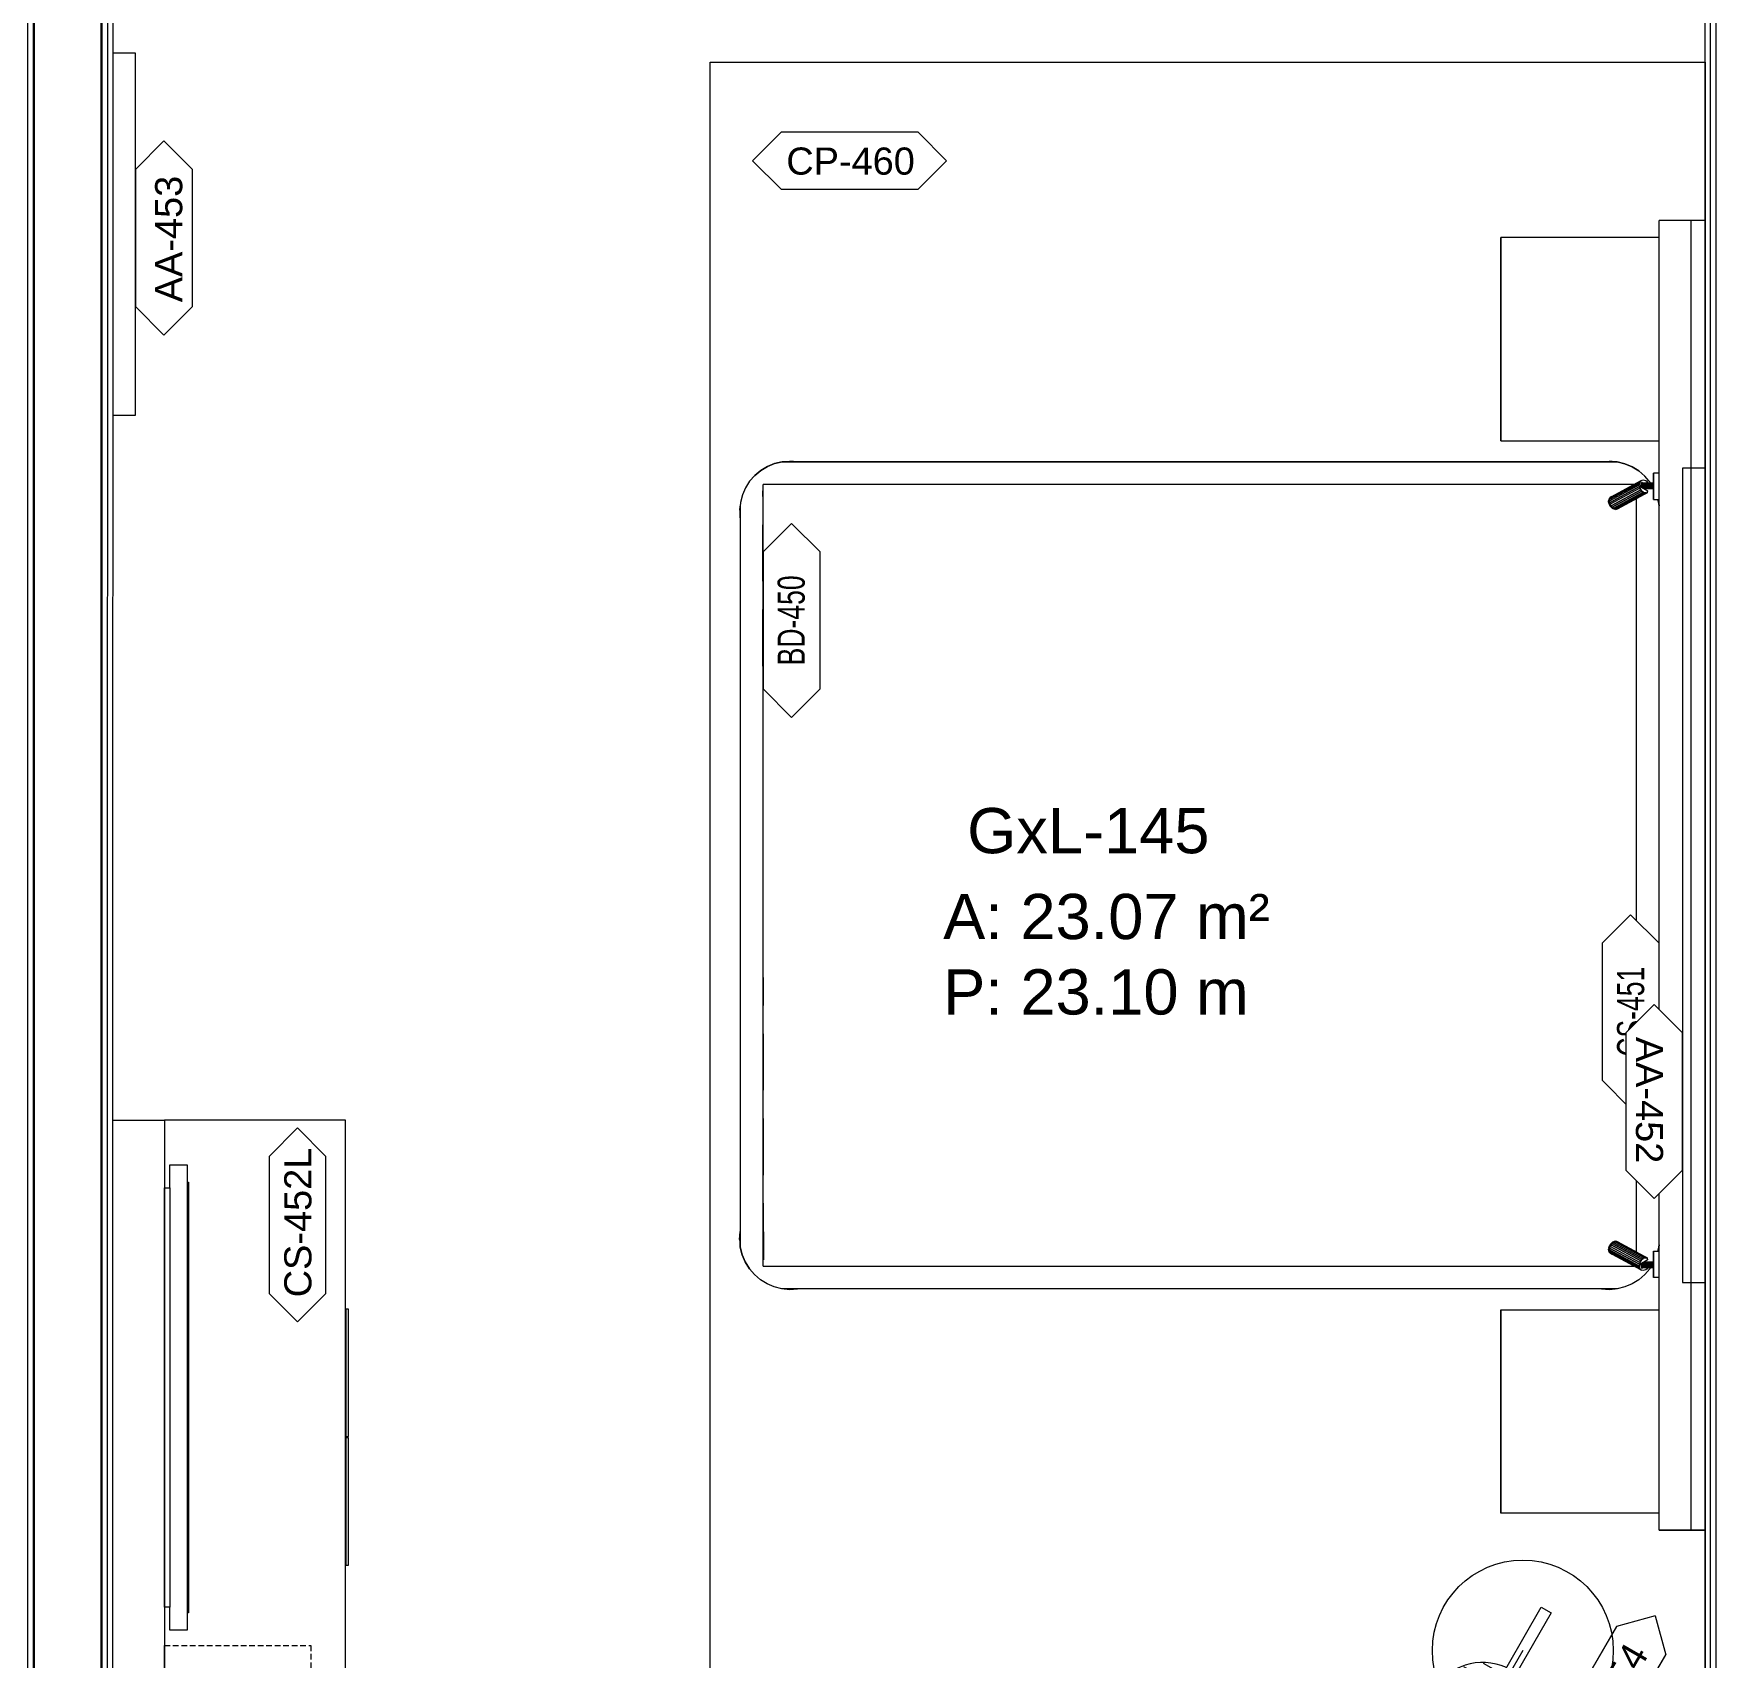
# Model space of a CAD drawing. Header units: centimetres. Extents: x 118932 to 154602, y -32682 to -23521.
# Drawn here: x 139413.2 to 139785.2, y -26894 to -26535.1 of the extents above; entities that cross this region are included whole.
import ezdxf
from ezdxf.enums import TextEntityAlignment as Align

# ---------------------------------------------------------------- set-up
doc = ezdxf.new("R2010")
doc.units = ezdxf.units.CM
doc.header["$LTSCALE"] = 50
doc.header["$MEASUREMENT"] = 0
doc.linetypes.add('Dash', pattern=[6.35, 3.175, -3.175])
doc.linetypes.add('HIDDEN', pattern=[0.375, 0.25, -0.125])
for name, color, linetype, lineweight, true_color in [('GEN_00_BL_Yazı', 7, 'Continuous', 0, 0x4f5250), ('GEN_00_BL_Ölçü Dış', 7, 'Continuous', 5, 0x766a5e), ('GEN_02_TF_Aydınlatma', 7, 'Continuous', 9, 0xf6a950), ('GEN_02_TF_Mobilya', 7, 'Continuous', 5, 0x745e3d), ('GEN_05_ML_Alçıpan_giydirme', 7, 'Continuous', 18, 0x7ebab5), ('KALACAK DUVARLAR', 7, 'Continuous', 30, 0x005387)]:
    doc.layers.add(name, color=color, linetype=linetype, lineweight=lineweight, true_color=true_color)
doc.layers.add('GEN_02_TF_Halı', color=7, linetype='Continuous', lineweight=5, true_color=0x903373, transparency=0.8)
doc.styles.add('ARIAL', font='arial.ttf')
doc.styles.add('Arial_6', font='arial.ttf', dxfattribs={"height": 59.5325})

# ---------------------------------------------------------------- blocks, each defined once
blk = doc.blocks.new('KALACAK DUVALAR LEVEL 0 D BLOK')
at = {"layer": 'KALACAK DUVARLAR', "elevation": 0}
blk.add_lwpolyline([(-738.5, 975.34), (-738.5, 172.91), (-738.5, 975.34), (-735.05, 975.34), (-735.05, 990.34), (-753.5, 990.34), (-753.5, 841.52), (-759, 841.52), (-759, 826.52), (-753.5, 826.52), (-753.5, 172.91), (-738.5, 172.91), (-753.5, 172.91)], dxfattribs=at)
blk = doc.blocks.new('FFE-Tag')
at = {"color": 0}
blk.add_wipeout([(-8.76, 0), (-6.19, 2.57), (6.19, 2.57), (8.76, 0), (6.19, -2.57), (-6.19, -2.57)], dxfattribs=at).dxf.layer = 'GEN_00_BL_Yazı'
at = {"layer": 'GEN_00_BL_Yazı', "color": 0}
for p, q in [((-8.76, 0), (-6.19, 2.57)), ((6.19, 2.57), (-6.19, 2.57)), ((8.76, 0), (6.19, 2.57)), ((-8.76, 0), (-6.19, -2.57)), ((8.76, 0), (6.19, -2.57)), ((-6.19, -2.57), (6.19, -2.57))]:
    blk.add_line(p, q, dxfattribs=at)
blk = doc.blocks.new('CS-452L')
at = {"layer": 'GEN_00_BL_Yazı', "xscale": 2.448801272789173, "yscale": 2.448801272789173, "zscale": 2.448801272789173}
blk.add_blockref('FFE-Tag', (0, 0), dxfattribs=at)
at = {"layer": 'GEN_00_BL_Yazı', "insert": (-16, 2.92), "char_height": 6, "attachment_point": 1, "style": 'Arial_6'}
blk.add_mtext('CS-452L', dxfattribs=at)
blk = doc.blocks.new('*U753')
at = {"layer": 'GEN_02_TF_Mobilya'}
for points in [[(86.7, 396.2), (368.2, 396.2), (368.2, 390.4), (86.7, 390.4)], [(371.1, 396.2), (652.5, 396.2), (652.5, 390.4), (371.1, 390.4)], [(-497.5, -125), (1070.9, -125), (1070.9, -10.7), (-497.5, -10.7)], [(-356.8, -4.3), (-293.3, -4.3), (-293.3, -10.7), (-356.8, -10.7)]]:
    blk.add_lwpolyline(points, close=True, dxfattribs=at)
blk.add_lwpolyline([(-214.9, 313.1), (-1431, 313.1), (-1431, -125), (-497.5, -125), (-497.5, -10.7), (-90.5, -10.7)], dxfattribs=at)
at = {"layer": 'GEN_02_TF_Mobilya', "linetype": 'HIDDEN'}
blk.add_lwpolyline([(-90.5, -10.7), (-90.5, 313.1), (-214.9, 313.1)], dxfattribs=at)
at = {"layer": 'GEN_02_TF_Mobilya'}
blk.add_circle((-1361.1, -80.6), 26, dxfattribs=at)
at = {"xscale": -9.99999999999993, "yscale": 9.99999999999993, "zscale": 9.99999999999993, "rotation": 180}
blk.add_blockref('CS-452L', (839, 283.3, 0), dxfattribs=at)
at = {"layer": 'GEN_02_TF_Mobilya'}
blk.add_lwpolyline([(-214.9, 389.3), (1070.9, 389.3), (1070.9, -10.7), (-214.9, -10.7)], close=True, dxfattribs=at)
blk = doc.blocks.new('EQ-456_TV 50_12554900-TypeF')
at = {"layer": 'GEN_02_TF_Mobilya'}
for p, q in [((520.7, 0), (-406.4, 0)), ((-406.4, 0), (-406.4, -11.9)), ((520.7, -11.9), (520.7, 0)), ((-406.4, -11.9), (-457.2, -11.9)), ((-457.2, -11.9), (-457.2, -50)), ((-406.4, -11.9), (520.7, -11.9)), ((571.5, -11.9), (520.7, -11.9)), ((571.5, -50), (571.5, -11.9)), ((-457.2, -50), (-419.1, -50)), ((-419.1, -50), (-419.1, -53.175)), ((-419.1, -50), (533.4, -50)), ((-419.1, -53.175), (533.4, -53.175)), ((533.4, -53.175), (533.4, -50)), ((533.4, -50), (571.5, -50))]:
    blk.add_line(p, q, dxfattribs=at)
blk = doc.blocks.new('CS-450_1 Headboard Unit _ A-01 - CS-450_1 Headboard Unit _ A-01_3-14660314-TYPE A-01 - MODEL ROOM')
at = {"layer": 'GEN_02_TF_Mobilya'}
for p, q in [((947.5, -24.2), (947.5, -36.9)), ((947.5, -24.2), (947.5, -36.9)), ((947.5, -36.9), (1005.9, -36.9)), ((1005.9, -36.9), (947.5, -36.9)), ((969.6, -59.5), (969.6, -36.9)), ((969.6, -36.9), (969.6, -59.5)), ((969.8, -36.9), (969.8, -63.1)), ((969.8, -63.1), (969.8, -36.9)), ((970.4, -63.3), (970.4, -36.9)), ((970.4, -36.9), (970.4, -63.3)), ((971.3, -63.5), (971.3, -36.9)), ((971.3, -63.5), (971.3, -36.9)), ((972.6, -63.8), (972.6, -36.9)), ((972.6, -36.9), (972.6, -63.8)), ((974, -36.9), (974, -64.2)), ((974, -64.2), (974, -36.9)), ((975.6, -64.5), (975.6, -36.9)), ((975.6, -36.9), (975.6, -64.5)), ((977.1, -36.9), (977.1, -64.9)), ((977.1, -64.9), (977.1, -36.9)), ((978.6, -63.2), (978.6, -36.9)), ((978.6, -36.9), (978.6, -63.2)), ((979.8, -36.9), (979.8, -61.2)), ((979.8, -36.9), (979.8, -61.2)), ((980.8, -36.9), (980.8, -59.6)), ((980.8, -59.6), (980.8, -36.9)), ((981.4, -58.6), (981.4, -36.9)), ((981.4, -36.9), (981.4, -58.6)), ((981.6, -58.3), (981.6, -36.9)), ((981.6, -36.9), (981.6, -58.3)), ((1005.9, -36.9), (1005.9, -24.2)), ((1005.9, -36.9), (1005.9, -24.2)), ((963.4, -56.5), (962.9, -59.6)), ((963.4, -56.5), (962.9, -59.6)), ((962.9, -59.6), (963.4, -62.5)), ((962.9, -59.6), (963.4, -62.5)), ((964.8, -53.5), (963.4, -56.5)), ((964.8, -53.5), (963.4, -56.5)), ((999, -128.3), (963.4, -62.5)), ((999, -128.3), (963.4, -62.5)), ((964.8, -64.9), (963.4, -62.5)), ((963.4, -62.5), (964.8, -64.9)), ((967, -50.6), (964.8, -53.5)), ((967, -50.6), (964.8, -53.5)), ((964.8, -64.9), (967.1, -66.8)), ((964.8, -64.9), (1000.4, -130.7)), ((964.8, -64.9), (1000.4, -130.7)), ((964.8, -64.9), (967.1, -66.8)), ((967, -50.6), (969.6, -48.4)), ((969.6, -48.4), (967, -50.6)), ((1002.6, -132.6), (967.1, -66.8)), ((1002.6, -132.6), (967.1, -66.8)), ((970, -67.9), (967.1, -66.8)), ((967.1, -66.8), (970, -67.9)), ((967.6, -62.6), (969.3, -59.9)), ((967.6, -62.6), (969.3, -59.9)), ((977.5, -65), (967.6, -62.6)), ((977.5, -65), (967.6, -62.6)), ((969.6, -63.1), (969.6, -60)), ((969.6, -60), (969.6, -63.1)), ((970, -67.9), (1005.6, -133.7)), ((970, -67.9), (1005.6, -133.7)), ((973.5, -68.3), (970, -67.9)), ((970, -67.9), (973.5, -68.3)), ((977.1, -67.9), (973.5, -68.3)), ((977.1, -67.9), (973.5, -68.3)), ((1009, -134.1), (973.5, -68.3)), ((1009, -134.1), (973.5, -68.3)), ((980.8, -66.6), (977.1, -67.9)), ((980.8, -66.6), (977.1, -67.9)), ((1012.7, -133.6), (977.1, -67.9)), ((977.1, -67.9), (1012.7, -133.6)), ((986.9, -49.6), (977.5, -65)), ((977.5, -65), (986.9, -49.6)), ((980.8, -66.6), (984.2, -64.7)), ((984.2, -64.7), (980.8, -66.6)), ((980.8, -66.6), (1016.3, -132.4)), ((980.8, -66.6), (1016.3, -132.4)), ((981.6, -55.6), (982.3, -57.1)), ((982.3, -57.1), (981.6, -55.6)), ((987.1, -62.2), (984.2, -64.7)), ((984.2, -64.7), (987.1, -62.2)), ((1019.7, -130.5), (984.2, -64.7)), ((984.2, -64.7), (1019.7, -130.5)), ((986.9, -49.6), (990.8, -50.6)), ((990.8, -50.6), (986.9, -49.6)), ((987.1, -62.2), (989.4, -59.3)), ((989.4, -59.3), (987.1, -62.2)), ((987.1, -62.2), (1022.7, -128)), ((1022.7, -128), (987.1, -62.2)), ((990.8, -56.3), (989.4, -59.3)), ((990.8, -56.3), (989.4, -59.3)), ((1024.9, -125.1), (989.4, -59.3)), ((1024.9, -125.1), (989.4, -59.3)), ((991.3, -53.2), (990.8, -50.6)), ((990.8, -50.6), (1001.4, -70.2)), ((991.3, -53.2), (990.8, -50.6)), ((1001.4, -70.2), (990.8, -50.6)), ((990.8, -56.3), (991.3, -53.2)), ((991.3, -53.2), (990.8, -56.3)), ((990.8, -56.3), (1026.3, -122)), ((990.8, -56.3), (1026.3, -122)), ((1026.8, -119), (991.3, -53.2)), ((1026.8, -119), (991.3, -53.2)), ((1001.7, -70.7), (1001.4, -70.2)), ((1001.7, -70.7), (1001.4, -70.2)), ((1001.9, -71.1), (1001.7, -70.7)), ((1001.9, -71.1), (1001.7, -70.7)), ((1002, -71.2), (1001.9, -71.1)), ((1002, -71.2), (1001.9, -71.1)), ((1026.3, -116.1), (1002, -71.2)), ((1002, -71.2), (1026.3, -116.1)), ((999, -128.3), (1000.4, -130.7)), ((999, -128.3), (1000.4, -130.7)), ((999.3, -128.9), (999.9, -130.1)), ((999.9, -130.1), (999.3, -128.9)), ((999.9, -130.1), (1001.4, -132.5)), ((999.9, -130.1), (1001.4, -132.5)), ((1002.6, -132.6), (1000.4, -130.7)), ((1000.4, -130.7), (1002.6, -132.6)), ((1000.5, -131), (1001.4, -132.5)), ((1001.4, -132.5), (1000.5, -131)), ((1002.8, -132.9), (1000.5, -131)), ((1002.8, -132.9), (1000.5, -131)), ((1001.4, -132.5), (1003.6, -134.4)), ((1001.4, -132.5), (1003.6, -134.4)), ((1002.6, -132.6), (1005.6, -133.7)), ((1002.6, -132.6), (1005.6, -133.7)), ((1002.8, -132.9), (1003.6, -134.4)), ((1003.6, -134.4), (1002.8, -132.9)), ((1005.7, -134), (1002.8, -132.9)), ((1002.8, -132.9), (1005.7, -134)), ((1003.6, -134.4), (1006.6, -135.5)), ((1003.6, -134.4), (1006.6, -135.5)), ((1009, -134.1), (1005.6, -133.7)), ((1009, -134.1), (1005.6, -133.7)), ((1005.7, -134), (1006.6, -135.5)), ((1006.6, -135.5), (1005.7, -134)), ((1009.2, -134.4), (1005.7, -134)), ((1009.2, -134.4), (1005.7, -134)), ((1006.6, -135.5), (1010, -135.9)), ((1010, -135.9), (1006.6, -135.5)), ((1009, -134.1), (1012.7, -133.6)), ((1012.7, -133.6), (1009, -134.1)), ((1009.2, -134.4), (1012.8, -133.9)), ((1012.8, -133.9), (1009.2, -134.4)), ((1009.2, -134.4), (1010, -135.9)), ((1009.2, -134.4), (1010, -135.9)), ((1013.7, -135.5), (1010, -135.9)), ((1013.7, -135.5), (1010, -135.9)), ((1012.7, -133.6), (1016.3, -132.4)), ((1016.3, -132.4), (1012.7, -133.6)), ((1016.5, -132.7), (1012.8, -133.9)), ((1016.5, -132.7), (1012.8, -133.9)), ((1013.7, -135.5), (1012.8, -133.9)), ((1013.7, -135.5), (1012.8, -133.9)), ((1013.7, -135.5), (1017.3, -134.2)), ((1013.7, -135.5), (1017.3, -134.2)), ((1019.7, -130.5), (1016.3, -132.4)), ((1019.7, -130.5), (1016.3, -132.4)), ((1019.9, -130.8), (1016.5, -132.7)), ((1016.5, -132.7), (1019.9, -130.8)), ((1016.5, -132.7), (1017.3, -134.2)), ((1016.5, -132.7), (1017.3, -134.2)), ((1020.7, -132.3), (1017.3, -134.2)), ((1020.7, -132.3), (1017.3, -134.2)), ((1022.7, -128), (1019.7, -130.5)), ((1022.7, -128), (1019.7, -130.5)), ((1022.8, -128.3), (1019.9, -130.8)), ((1022.8, -128.3), (1019.9, -130.8)), ((1020.7, -132.3), (1019.9, -130.8)), ((1020.7, -132.3), (1019.9, -130.8)), ((1023.7, -129.8), (1020.7, -132.3)), ((1020.7, -132.3), (1023.7, -129.8)), ((1024.9, -125.1), (1022.7, -128)), ((1024.9, -125.1), (1022.7, -128)), ((1022.8, -128.3), (1025.1, -125.4)), ((1025.1, -125.4), (1022.8, -128.3)), ((1022.8, -128.3), (1023.7, -129.8)), ((1022.8, -128.3), (1023.7, -129.8)), ((1025.9, -126.9), (1023.7, -129.8)), ((1025.9, -126.9), (1023.7, -129.8)), ((1024.9, -125.1), (1026.3, -122)), ((1026.3, -122), (1024.9, -125.1)), ((1025.1, -125.4), (1026.5, -122.3)), ((1026.5, -122.3), (1025.1, -125.4)), ((1025.9, -126.9), (1025.1, -125.4)), ((1025.1, -125.4), (1025.9, -126.9)), ((1027.3, -123.9), (1025.9, -126.9)), ((1027.3, -123.9), (1025.9, -126.9)), ((1026.3, -116.1), (1026.8, -119)), ((1026.8, -119), (1026.3, -116.1)), ((1026.8, -119), (1026.3, -122)), ((1026.8, -119), (1026.3, -122)), ((1027, -119.3), (1026.5, -116.4)), ((1027.3, -117.9), (1026.5, -116.4)), ((1027.3, -117.9), (1026.5, -116.4)), ((1026.5, -116.4), (1027, -119.3)), ((1026.5, -122.3), (1027, -119.3)), ((1027, -119.3), (1026.5, -122.3)), ((1027.3, -123.9), (1026.5, -122.3)), ((1026.5, -122.3), (1027.3, -123.9)), ((1027.8, -120.8), (1027, -119.3)), ((1027, -119.3), (1027.8, -120.8)), ((1027.3, -117.9), (1027.8, -120.8)), ((1027.3, -117.9), (1027.8, -120.8)), ((1027.8, -120.8), (1027.3, -123.9)), ((1027.8, -120.8), (1027.3, -123.9))]:
    blk.add_line(p, q, dxfattribs=at)
blk = doc.blocks.new('CS-450_1 Headboard Unit _ A-01 - CS-450_1 Headboard Unit _ A-01_3-V386-TYPE A-01 - MODEL ROOM')
at = {"layer": 'GEN_02_TF_Mobilya'}
for p, q in [((947.5, -24.2), (947.5, -36.9)), ((947.5, -24.2), (947.5, -36.9)), ((947.5, -36.9), (1005.9, -36.9)), ((1005.9, -36.9), (947.5, -36.9)), ((969.6, -59.5), (969.6, -36.9)), ((969.6, -36.9), (969.6, -59.5)), ((969.8, -36.9), (969.8, -63.1)), ((969.8, -63.1), (969.8, -36.9)), ((970.4, -63.3), (970.4, -36.9)), ((970.4, -36.9), (970.4, -63.3)), ((971.3, -63.5), (971.3, -36.9)), ((971.3, -63.5), (971.3, -36.9)), ((972.6, -63.8), (972.6, -36.9)), ((972.6, -36.9), (972.6, -63.8)), ((974, -36.9), (974, -64.2)), ((974, -64.2), (974, -36.9)), ((975.6, -64.5), (975.6, -36.9)), ((975.6, -36.9), (975.6, -64.5)), ((977.1, -36.9), (977.1, -64.9)), ((977.1, -64.9), (977.1, -36.9)), ((978.6, -63.2), (978.6, -36.9)), ((978.6, -36.9), (978.6, -63.2)), ((979.8, -36.9), (979.8, -60.8)), ((979.8, -36.9), (979.8, -60.8)), ((980.8, -36.9), (980.8, -59.6)), ((980.8, -59.6), (980.8, -36.9)), ((981.4, -58.6), (981.4, -36.9)), ((981.4, -36.9), (981.4, -58.6)), ((981.6, -58.3), (981.6, -37.1)), ((981.6, -37.1), (981.6, -58.3)), ((1005.9, -36.9), (1005.9, -24.2)), ((1005.9, -36.9), (1005.9, -24.2)), ((963.4, -56.5), (962.9, -59.6)), ((963.4, -56.5), (962.9, -59.6)), ((962.9, -59.6), (963.4, -62.5)), ((962.9, -59.6), (963.4, -62.5)), ((964.8, -53.5), (963.4, -56.5)), ((964.8, -53.5), (963.4, -56.5)), ((999, -128.3), (963.4, -62.5)), ((999, -128.3), (963.4, -62.5)), ((964.8, -64.9), (963.4, -62.5)), ((963.4, -62.5), (964.8, -64.9)), ((967, -50.6), (964.8, -53.5)), ((967, -50.6), (964.8, -53.5)), ((964.8, -64.9), (967.1, -66.8)), ((964.8, -64.9), (1000.4, -130.7)), ((964.8, -64.9), (1000.4, -130.7)), ((964.8, -64.9), (967.1, -66.8)), ((967, -50.6), (969.6, -48.4)), ((969.6, -48.4), (967, -50.6)), ((1002.6, -132.6), (967.1, -66.8)), ((1002.6, -132.6), (967.1, -66.8)), ((970, -67.9), (967.1, -66.8)), ((967.1, -66.8), (970, -67.9)), ((967.6, -62.6), (969.3, -59.9)), ((967.6, -62.6), (969.3, -59.9)), ((977.5, -65), (967.6, -62.6)), ((977.5, -65), (967.6, -62.6)), ((969.6, -63.1), (969.6, -60)), ((969.6, -60), (969.6, -63.1)), ((970, -67.9), (973.5, -68.3)), ((970, -67.9), (1005.6, -133.7)), ((970, -67.9), (1005.6, -133.7)), ((973.5, -68.3), (970, -67.9)), ((977.1, -67.9), (973.5, -68.3)), ((977.1, -67.9), (973.5, -68.3)), ((1009, -134.1), (973.5, -68.3)), ((1009, -134.1), (973.5, -68.3)), ((980.8, -66.6), (977.1, -67.9)), ((980.8, -66.6), (977.1, -67.9)), ((1012.7, -133.6), (977.1, -67.9)), ((977.1, -67.9), (1012.7, -133.6)), ((986.9, -49.6), (977.5, -65)), ((977.5, -65), (986.9, -49.6)), ((980.8, -66.6), (984.2, -64.7)), ((984.2, -64.7), (980.8, -66.6)), ((980.8, -66.6), (1016.3, -132.4)), ((980.8, -66.6), (1016.3, -132.4)), ((981.6, -55.6), (982.3, -57.1)), ((982.3, -57.1), (981.6, -55.6)), ((984.2, -64.7), (987.1, -62.2)), ((987.1, -62.2), (984.2, -64.7)), ((984.2, -64.7), (1019.7, -130.5)), ((1019.7, -130.5), (984.2, -64.7)), ((986.9, -49.6), (990.8, -50.6)), ((990.8, -50.6), (986.9, -49.6)), ((987.1, -62.2), (989.4, -59.3)), ((989.4, -59.3), (987.1, -62.2)), ((1022.7, -128), (987.1, -62.2)), ((987.1, -62.2), (1022.7, -128)), ((990.8, -56.3), (989.4, -59.3)), ((990.8, -56.3), (989.4, -59.3)), ((1024.9, -125.1), (989.4, -59.3)), ((1024.9, -125.1), (989.4, -59.3)), ((991.3, -53.2), (990.8, -50.6)), ((1001.4, -70.2), (990.8, -50.6)), ((991.3, -53.2), (990.8, -50.6)), ((990.8, -50.6), (1001.4, -70.2)), ((990.8, -56.3), (991.3, -53.2)), ((991.3, -53.2), (990.8, -56.3)), ((990.8, -56.3), (1026.3, -122)), ((990.8, -56.3), (1026.3, -122)), ((1026.8, -119), (991.3, -53.2)), ((1026.8, -119), (991.3, -53.2)), ((1001.7, -70.7), (1001.4, -70.2)), ((1001.7, -70.7), (1001.4, -70.2)), ((1001.9, -71.1), (1001.7, -70.7)), ((1001.9, -71.1), (1001.7, -70.7)), ((1002, -71.2), (1001.9, -71.1)), ((1002, -71.2), (1001.9, -71.1)), ((1026.3, -116.1), (1002, -71.2)), ((1002, -71.2), (1026.3, -116.1)), ((999, -128.3), (1000.4, -130.7)), ((999, -128.3), (1000.4, -130.7)), ((999.1, -128.6), (999.9, -130)), ((999.9, -130), (999.1, -128.6)), ((999.9, -130.1), (1001.4, -132.5)), ((999.9, -130.1), (1001.4, -132.5)), ((1002.6, -132.6), (1000.4, -130.7)), ((1000.4, -130.7), (1002.6, -132.6)), ((1002.8, -132.9), (1000.5, -131)), ((1000.5, -131), (1001.4, -132.5)), ((1001.4, -132.5), (1000.5, -131)), ((1002.8, -132.9), (1000.5, -131)), ((1001.4, -132.5), (1003.6, -134.4)), ((1001.4, -132.5), (1003.6, -134.4)), ((1002.6, -132.6), (1005.6, -133.7)), ((1002.6, -132.6), (1005.6, -133.7)), ((1002.8, -132.9), (1005.7, -134)), ((1002.8, -132.9), (1003.6, -134.4)), ((1003.6, -134.4), (1002.8, -132.9)), ((1005.7, -134), (1002.8, -132.9)), ((1003.6, -134.4), (1006.6, -135.5)), ((1003.6, -134.4), (1006.6, -135.5)), ((1009, -134.1), (1005.6, -133.7)), ((1009, -134.1), (1005.6, -133.7)), ((1009.2, -134.4), (1005.7, -134)), ((1005.7, -134), (1006.6, -135.5)), ((1006.6, -135.5), (1005.7, -134)), ((1009.2, -134.4), (1005.7, -134)), ((1010, -135.9), (1006.6, -135.5)), ((1006.6, -135.5), (1010, -135.9)), ((1009, -134.1), (1012.7, -133.6)), ((1012.7, -133.6), (1009, -134.1)), ((1012.8, -133.9), (1009.2, -134.4)), ((1009.2, -134.4), (1012.8, -133.9)), ((1009.2, -134.4), (1010, -135.9)), ((1009.2, -134.4), (1010, -135.9)), ((1013.7, -135.5), (1010, -135.9)), ((1013.7, -135.5), (1010, -135.9)), ((1012.7, -133.6), (1016.3, -132.4)), ((1016.3, -132.4), (1012.7, -133.6)), ((1016.5, -132.7), (1012.8, -133.9)), ((1016.5, -132.7), (1012.8, -133.9)), ((1013.7, -135.5), (1012.8, -133.9)), ((1013.7, -135.5), (1012.8, -133.9)), ((1013.7, -135.5), (1017.3, -134.2)), ((1013.7, -135.5), (1017.3, -134.2)), ((1019.7, -130.5), (1016.3, -132.4)), ((1019.7, -130.5), (1016.3, -132.4)), ((1019.9, -130.8), (1016.5, -132.7)), ((1016.5, -132.7), (1019.9, -130.8)), ((1016.5, -132.7), (1017.3, -134.2)), ((1016.5, -132.7), (1017.3, -134.2)), ((1020.7, -132.3), (1017.3, -134.2)), ((1020.7, -132.3), (1017.3, -134.2)), ((1022.7, -128), (1019.7, -130.5)), ((1022.7, -128), (1019.7, -130.5)), ((1022.8, -128.3), (1019.9, -130.8)), ((1022.8, -128.3), (1019.9, -130.8)), ((1020.7, -132.3), (1019.9, -130.8)), ((1020.7, -132.3), (1019.9, -130.8)), ((1023.7, -129.8), (1020.7, -132.3)), ((1020.7, -132.3), (1023.7, -129.8)), ((1024.9, -125.1), (1022.7, -128)), ((1024.9, -125.1), (1022.7, -128)), ((1025.1, -125.4), (1022.8, -128.3)), ((1022.8, -128.3), (1025.1, -125.4)), ((1022.8, -128.3), (1023.7, -129.8)), ((1022.8, -128.3), (1023.7, -129.8)), ((1025.9, -126.9), (1023.7, -129.8)), ((1025.9, -126.9), (1023.7, -129.8)), ((1024.9, -125.1), (1026.3, -122)), ((1026.3, -122), (1024.9, -125.1)), ((1026.5, -122.3), (1025.1, -125.4)), ((1025.1, -125.4), (1026.5, -122.3)), ((1025.9, -126.9), (1025.1, -125.4)), ((1025.1, -125.4), (1025.9, -126.9)), ((1027.3, -123.9), (1025.9, -126.9)), ((1027.3, -123.9), (1025.9, -126.9)), ((1026.8, -119), (1026.3, -116.1)), ((1026.3, -116.1), (1026.8, -119)), ((1026.8, -119), (1026.3, -122)), ((1026.8, -119), (1026.3, -122)), ((1026.5, -116.4), (1027, -119.3)), ((1027, -119.3), (1026.5, -116.4)), ((1027.3, -117.9), (1026.5, -116.4)), ((1027.3, -117.9), (1026.5, -116.4)), ((1027, -119.3), (1026.5, -122.3)), ((1026.5, -122.3), (1027, -119.3)), ((1027.3, -123.9), (1026.5, -122.3)), ((1026.5, -122.3), (1027.3, -123.9)), ((1027.8, -120.8), (1027, -119.3)), ((1027, -119.3), (1027.8, -120.8)), ((1027.3, -117.9), (1027.8, -120.8)), ((1027.3, -117.9), (1027.8, -120.8)), ((1027.8, -120.8), (1027.3, -123.9)), ((1027.8, -120.8), (1027.3, -123.9))]:
    blk.add_line(p, q, dxfattribs=at)
blk = doc.blocks.new('CS-451_290x120x214_HeadboardUnit_Bed')
at = {"layer": 'GEN_02_TF_Mobilya'}
for p, q in [((144.78, -3.18), (-144.78, -3.18)), ((144.78, -3.18), (-144.78, -3.18)), ((-144.78, -10.16), (144.78, -10.16)), ((-144.78, -10.16), (144.78, -10.16)), ((-140.97, -10.16), (-140.97, -45.16)), ((-82.75, -10.34), (-83.06, -10.42)), ((-83.06, -10.42), (-82.75, -10.34)), ((-82.2, -10.2), (-82.75, -10.34)), ((-82.75, -10.34), (-82.2, -10.2)), ((-81.71, -10.16), (-82.2, -10.2)), ((-82.2, -10.2), (-81.71, -10.16)), ((82.2, -10.2), (81.71, -10.16)), ((81.71, -10.16), (82.2, -10.2)), ((82.2, -10.2), (83.06, -10.42)), ((82.2, -10.2), (83.06, -10.42)), ((96.04, -45.16), (96.04, -10.16)), ((140.97, -10.16), (140.97, -45.16)), ((-89.39, -14.65), (-90.3, -16.13)), ((-89.39, -14.65), (-90.3, -16.13)), ((-88.27, -13.34), (-89.39, -14.65)), ((-88.27, -13.34), (-89.39, -14.65)), ((-86.95, -12.21), (-88.27, -13.34)), ((-88.27, -13.34), (-86.95, -12.21)), ((-86.69, -12.05), (-86.95, -12.21)), ((-86.95, -12.21), (-86.69, -12.05)), ((86.69, -12.05), (86.95, -12.21)), ((86.69, -12.05), (86.95, -12.21)), ((86.95, -12.21), (87.24, -12.46)), ((86.95, -12.21), (87.24, -12.46)), ((87.24, -12.46), (88.26, -13.34)), ((87.24, -12.46), (88.26, -13.34)), ((88.26, -13.34), (89.39, -14.65)), ((89.39, -14.65), (88.26, -13.34)), ((89.39, -14.65), (90.3, -16.13)), ((90.3, -16.13), (89.39, -14.65)), ((-90.98, -17.72), (-91.4, -19.4)), ((-90.98, -17.72), (-91.4, -19.4)), ((-90.3, -16.13), (-90.98, -17.72)), ((-90.3, -16.13), (-90.98, -17.72)), ((-86.36, -208.28), (-86.36, -15.74)), ((-86.36, -208.28), (-86.36, -15.74)), ((-82.79, -15.24), (-83.25, -15.24)), ((-82.79, -15.24), (-83.25, -15.24)), ((83.25, -15.24), (-82.79, -15.24)), ((83.25, -15.24), (-82.79, -15.24)), ((86.36, -15.77), (86.36, -208.28)), ((90.3, -16.13), (90.98, -17.72)), ((90.98, -17.72), (90.3, -16.13)), ((90.98, -17.72), (91.4, -19.4)), ((91.4, -19.4), (90.98, -17.72)), ((-91.55, -21.13), (-91.44, -19.89)), ((-91.44, -22.86), (-91.55, -21.13)), ((-91.4, -19.4), (-91.44, -19.89)), ((-91.4, -19.4), (-91.44, -19.89)), ((-91.44, -19.89), (-91.44, -22.86)), ((-91.44, -19.89), (-91.44, -22.86)), ((-91.44, -22.86), (-91.44, -19.89)), ((91.4, -19.4), (91.44, -19.89)), ((91.44, -19.89), (91.4, -19.4)), ((91.44, -19.89), (91.44, -22.86)), ((91.44, -22.86), (91.44, -19.89)), ((91.44, -19.89), (91.55, -21.13)), ((91.44, -19.89), (91.44, -22.86)), ((91.44, -22.86), (91.55, -21.13)), ((-91.44, -22.86), (-91.44, -200.66)), ((-91.44, -22.86), (-91.44, -200.66)), ((91.44, -200.66), (91.44, -22.86)), ((91.44, -22.86), (91.44, -200.66)), ((-96.04, -45.16), (-140.97, -45.16)), ((96.04, -45.16), (140.97, -45.16)), ((86.36, -77.86), (86.36, -114.55)), ((-91.55, -202.39), (-91.44, -200.66)), ((-91.44, -203.63), (-91.44, -200.66)), ((-91.44, -200.66), (-91.44, -203.63)), ((-91.44, -203.63), (-91.44, -200.66)), ((91.44, -203.99), (91.44, -200.66)), ((91.44, -200.66), (91.44, -203.99)), ((91.44, -203.99), (91.44, -200.66)), ((91.44, -200.66), (91.57, -202.37)), ((-91.44, -203.63), (-91.55, -202.39)), ((-91.44, -203.63), (-91.4, -204.12)), ((-91.44, -203.63), (-91.4, -204.12)), ((-91.4, -204.12), (-90.98, -205.8)), ((-91.4, -204.12), (-90.98, -205.8)), ((91.43, -204.08), (91.04, -205.75)), ((91.04, -205.75), (91.43, -204.08)), ((91.44, -203.99), (91.43, -204.08)), ((91.43, -204.08), (91.44, -203.99)), ((91.44, -203.99), (91.57, -202.37)), ((-90.98, -205.8), (-90.3, -207.39)), ((-90.98, -205.8), (-90.3, -207.39)), ((-90.3, -207.39), (-89.39, -208.87)), ((-90.3, -207.39), (-89.39, -208.87)), ((-86.36, -208.28), (86.36, -208.28)), ((90.39, -207.33), (89.5, -208.8)), ((89.5, -208.8), (90.39, -207.33)), ((91.04, -205.75), (90.39, -207.33)), ((90.39, -207.33), (91.04, -205.75)), ((-89.39, -208.87), (-88.27, -210.18)), ((-89.39, -208.87), (-88.27, -210.18)), ((-88.27, -210.18), (-86.95, -211.31)), ((-86.95, -211.31), (-88.27, -210.18)), ((-86.95, -211.31), (-85.47, -212.22)), ((-85.47, -212.22), (-86.95, -211.31)), ((87.11, -211.25), (85.66, -212.16)), ((87.11, -211.25), (85.66, -212.16)), ((88.4, -210.12), (87.11, -211.25)), ((88.4, -210.12), (87.11, -211.25)), ((89.5, -208.8), (88.4, -210.12)), ((88.4, -210.12), (89.5, -208.8)), ((-85.47, -212.22), (-83.88, -212.9)), ((-83.88, -212.9), (-85.47, -212.22)), ((-83.88, -212.9), (-82.2, -213.32)), ((-82.2, -213.32), (-83.88, -212.9)), ((-82.2, -213.32), (-81.71, -213.36)), ((-81.71, -213.36), (-82.2, -213.32)), ((-78.74, -213.36), (-81.71, -213.36)), ((-81.71, -213.36), (-78.74, -213.36)), ((-80.47, -213.47), (-81.71, -213.36)), ((-81.71, -213.36), (-78.74, -213.36)), ((-80.47, -213.47), (-78.74, -213.36)), ((79.01, -213.36), (-78.74, -213.36)), ((79.01, -213.36), (-78.74, -213.36)), ((81.63, -213.36), (79.01, -213.36)), ((81.63, -213.36), (79.01, -213.36)), ((80.72, -213.45), (79.01, -213.36)), ((79.01, -213.36), (81.63, -213.36)), ((80.72, -213.45), (81.63, -213.36)), ((82.43, -213.28), (81.63, -213.36)), ((82.43, -213.28), (81.63, -213.36)), ((84.09, -212.85), (82.43, -213.28)), ((84.09, -212.85), (82.43, -213.28)), ((85.66, -212.16), (84.09, -212.85)), ((85.66, -212.16), (84.09, -212.85))]:
    blk.add_line(p, q, dxfattribs=at)
at = {"layer": 'GEN_02_TF_Mobilya', "linetype": 'HIDDEN'}
blk.add_line((-85, -208.14), (85, -208.34), dxfattribs=at)
at = {"layer": 'GEN_02_TF_Mobilya'}
for points in [[(-144.78, 0), (-144.78, -3.18), (-144.78, -3.18), (-144.78, -10.16), (-144.78, -3.18), (-144.78, -3.18), (-144.78, 0), (144.78, 0), (144.78, -10.16)], [(-140.97, -10.16), (-140.97, -45.16), (-96.04, -45.16), (-96.04, -10.16)], [(140.97, -10.16), (140.97, -45.16), (96.04, -45.16), (96.04, -10.16)]]:
    blk.add_lwpolyline(points, dxfattribs=at)
at = {"extrusion": (0, 0, -1), "xscale": -0.1000000000000001, "yscale": 0.1000000000000001, "zscale": -0.1000000000000001}
blk.add_blockref('CS-450_1 Headboard Unit _ A-01 - CS-450_1 Headboard Unit _ A-01_3-V386-TYPE A-01 - MODEL ROOM', (183.65, -7.74), dxfattribs=at)
at = {"xscale": -0.1, "yscale": 0.1, "zscale": 0.1}
blk.add_blockref('CS-450_1 Headboard Unit _ A-01 - CS-450_1 Headboard Unit _ A-01_3-14660314-TYPE A-01 - MODEL ROOM', (183.65, -7.74), dxfattribs=at)
at = {"layer": 'GEN_00_BL_Yazı', "xscale": -2.448801272789174, "yscale": 2.448801272789174, "zscale": 2.448801272789174, "rotation": 180}
for p in [(-30.15, -16.46), (56.36, -201.98)]:
    blk.add_blockref('FFE-Tag', p, dxfattribs=at)
at = {"layer": 'GEN_00_BL_Yazı', "style": 'Arial_6', "width": 0.7}
for tag, p in [('KOD_1', (-30.15, -16.46)), ('KOD', (56.36, -201.98))]:
    blk.add_attdef(tag, text='', height=6, dxfattribs=at).set_placement(p, align=Align.MIDDLE_CENTER)
blk = doc.blocks.new('CP-460_420(W)x2(H)x220(D)')
at = {"layer": 'GEN_00_BL_Yazı', "xscale": 2.448801272789196, "yscale": 2.448801272789196, "zscale": 2.448801272789196}
blk.add_blockref('FFE-Tag', (0, 0), dxfattribs=at)
at = {"layer": 'GEN_00_BL_Yazı', "insert": (-14, 2.92), "char_height": 6, "attachment_point": 1, "style": 'Arial_6'}
blk.add_mtext('CP-460', dxfattribs=at)
blk = doc.blocks.new('AA-452')
at = {"layer": 'GEN_00_BL_Yazı', "xscale": 2.448801272789174, "yscale": 2.448801272789174, "zscale": 2.448801272789174}
blk.add_blockref('FFE-Tag', (50, 0), dxfattribs=at)
blk.add_lwpolyline([(-90, 6.3), (90, 6.3), (90, 11.3), (-90, 11.3)], close=True)
at = {"layer": 'GEN_00_BL_Yazı', "insert": (49.68, -1.08), "char_height": 6, "attachment_point": 5, "style": 'Arial_6'}
blk.add_mtext('AA-452', dxfattribs=at)
blk = doc.blocks.new('AA-453_')
at = {"layer": 'GEN_00_BL_Yazı', "insert": (-0.22, -1.08), "char_height": 6, "attachment_point": 5, "style": 'Arial_6'}
blk.add_mtext('AA-453', dxfattribs=at)
blk = doc.blocks.new('*U752')
at = {"layer": 'GEN_00_BL_Yazı', "xscale": 2.448801272789173, "yscale": 2.448801272789173, "zscale": 2.448801272789173}
blk.add_blockref('FFE-Tag', (0.87, 11.3), dxfattribs=at)
blk.add_lwpolyline([(-40, 0), (40, 0), (40, 5), (-40, 5)], close=True)
at = {"rotation": 180}
blk.add_blockref('AA-453_', (0.87, 11.31), dxfattribs=at)
blk = doc.blocks.new('FFE Tag-Multi-MSD - FFE Tag-Multi-MSD-8152404-TYPE A-01 - FURNITURE PLAN')
blk.add_wipeout([(-8.76, 0), (-6.19, 2.57), (6.19, 2.57), (8.76, 0), (6.19, -2.57), (-6.19, -2.57)]).dxf.layer = 'GEN_00_BL_Yazı'
at = {"layer": 'GEN_00_BL_Yazı'}
for p, q in [((-8.76, 0), (-6.19, 2.57)), ((6.19, 2.57), (-6.19, 2.57)), ((8.76, 0), (6.19, 2.57)), ((-8.76, 0), (-6.19, -2.57)), ((8.76, 0), (6.19, -2.57)), ((-6.19, -2.57), (6.19, -2.57))]:
    blk.add_line(p, q, dxfattribs=at)
blk = doc.blocks.new('LT-454')
at = {"layer": 'GEN_00_BL_Yazı', "insert": (-8, 0), "char_height": 6, "attachment_point": 1, "rotation": 90, "style": 'Arial_6'}
blk.add_mtext('LT-454', dxfattribs=at)
blk = doc.blocks.new('*U606')
at = {"layer": 'GEN_02_TF_Aydınlatma', "lineweight": 5}
h = blk.add_hatch(dxfattribs=at)
h.set_pattern_fill('FP_8', color=256, style=0, pattern_type=2)
h.set_pattern_definition([(0, (0, 0), (279.4, 127), [1905, -254, 635, -127]), (0, (168.91, 63.5), (-127, 168.91), [381, -41.91, 762, -95.25]), (0, (63.5, 107.95), (660.4, 85.09), [1016, -177.8, 508, -127])])
h.paths.add_polyline_path([(-102.7, 73.6), (-120.8, 38.2), (-127, -1.1), (-120.8, -40.3), (-102.7, -75.7), (-74.6, -103.8), (-39.2, -121.9), (0, -128.1), (39.2, -121.9), (74.6, -103.8), (102.7, -75.7), (120.8, -40.3), (127, -1.1), (120.8, 38.2), (102.7, 73.6), (74.6, 101.7), (39.2, 119.7), (12.7, 123.9), (12.7, -26.5), (-12.7, -26.5), (-12.7, 123.9), (-39.2, 119.7), (-74.6, 101.7)])
at = {"layer": 'GEN_02_TF_Aydınlatma'}
for p, q in [((-12.7, 279.4), (12.7, 279.4)), ((-12.7, -26.5), (-12.7, 279.4)), ((12.7, 279.4), (12.7, -26.5)), ((-12.7, -26.5), (12.7, -26.5))]:
    blk.add_line(p, q, dxfattribs=at)
at = {"layer": 'GEN_02_TF_Aydınlatma', "linetype": 'Dash', "lineweight": 5}
blk.add_line((0, 175.9), (0, -178.1), dxfattribs=at)
at = {"layer": 'GEN_02_TF_Aydınlatma'}
for radius, start, end in [(127, 95.8249, 180), (127, 0, 84.1751), (12.5, 0, 180), (127, 180, 0), (12.5, 180, 0)]:
    blk.add_arc((0, -1.1), radius, start, end, dxfattribs=at)
at = {"layer": 'GEN_00_BL_Yazı', "xscale": 24.48801272789175, "yscale": 24.48801272789175, "zscale": 24.48801272789175, "rotation": 90}
blk.add_blockref('FFE Tag-Multi-MSD - FFE Tag-Multi-MSD-8152404-TYPE A-01 - FURNITURE PLAN', (215.4, 174), dxfattribs=at)
at = {"layer": 'GEN_02_TF_Aydınlatma'}
blk.add_circle((0, 175.9), 200, dxfattribs=at)
at = {"layer": 'GEN_00_BL_Yazı', "xscale": 10, "yscale": 10, "zscale": 10}
blk.add_blockref('LT-454', (266.2, 43.6), dxfattribs=at)
blk = doc.blocks.new('D blok level 1 tefrişler')
at = {"layer": 'GEN_02_TF_Halı', "elevation": 0}
blk.add_lwpolyline([(-1322.16, 499.55), (-1102.16, 499.55), (-1102.16, -0.45), (-1322.16, -0.45)], close=True, dxfattribs=at)
at = {"xscale": -0.1, "yscale": 0.1, "zscale": 0.1, "rotation": 270}
blk.add_blockref('*U753', (-1441.71, 158.59, 0), dxfattribs=at)
at = {"layer": 'GEN_02_TF_Mobilya', "rotation": 270}
blk.add_blockref('*U752', (-1454.21, 461.52), dxfattribs=at)
blk.add_blockref('CP-460_420(W)x2(H)x220(D)', (-1291.3, 477.74, 0))
ref = blk.add_blockref('CS-451_290x120x214_HeadboardUnit_Bed', (-1102.16, 319.77, 0), dxfattribs=dict(xscale=-1, rotation=270))
ref.add_attrib('KOD_1', 'CS-451', dxfattribs={"layer": 'GEN_00_BL_Yazı', "height": 6, "rotation": 90, "style": 'Arial_6', "width": 0.7}).set_placement((-1118.62, 289.62, 0), align=Align.MIDDLE_CENTER)
ref.add_attrib('KOD', 'BD-450', dxfattribs={"layer": 'GEN_00_BL_Yazı', "height": 6, "rotation": 90, "style": 'Arial_6', "width": 0.7}).set_placement((-1304.22, 376.13, 0), align=Align.MIDDLE_CENTER)
at = {"xscale": -0.1000000000000024, "yscale": 0.1000000000000024, "zscale": 0.1000000000000001, "rotation": 90}
blk.add_blockref('EQ-456_TV 50_12554900-TypeF', (-1442.78, 210.06, 0), dxfattribs=at)
at = {"layer": 'GEN_02_TF_Aydınlatma', "xscale": 0.09999999999999996, "yscale": 0.09999999999999996, "zscale": 0.09999999999999996, "rotation": 329.9999812840159}
blk.add_blockref('*U606', (-1151.24, 133.17), dxfattribs=at)
at = {"layer": 'GEN_02_TF_Mobilya', "rotation": 270}
blk.add_blockref('AA-452', (-1113.41, 319.77, 0), dxfattribs=at)
blk = doc.blocks.new('TEFRISLI MAHAL LEVEL 0 D BLOK')
at = {"layer": 'GEN_00_BL_Yazı', "transparency": 33554687, "insert": (264.52, -219.96, 0), "char_height": 10, "width": 226.0759, "attachment_point": 1, "style": 'ARIAL'}
blk.add_mtext('\\pxqc;GxL-145', dxfattribs=at)
at = {"layer": 'GEN_00_BL_Yazı', "transparency": 33554687, "insert": (335.47, -238.94, 0), "char_height": 10, "attachment_point": 1, "style": 'ARIAL'}
blk.add_mtext_dynamic_manual_height_columns('\\A1;\\pxi-3,l4,ql,t4;A: 23.07 m²\\PP: 23.10 m', width=228.7768, gutter_width=8.33, heights=[129.13], dxfattribs=at)
blk = doc.blocks.new('level 1 d blok duvarlar')
at = {"layer": 'GEN_05_ML_Alçıpan_giydirme', "elevation": 0}
for points in [[(951.66, -1916.96), (951.66, -1914.51), (872.66, -1914.5), (872.71, -1112.58), (880.21, -1112.58), (880.21, -1084.58), (852.66, -1084.58), (852.66, -1233.42), (845.11, -1233.42), (845.11, -1261.42), (852.61, -1261.42), (852.65, -1914.5), (773.66, -1914.51), (773.66, -1917.01)], [(774.91, -1917.01), (774.91, -1915.76), (853.9, -1915.75), (853.86, -1260.17), (846.36, -1260.17), (846.36, -1234.67), (853.91, -1234.67), (853.91, -1085.83), (878.96, -1085.83), (878.96, -1111.33), (871.46, -1111.33), (871.41, -1915.75), (950.41, -1915.76), (950.41, -1916.96)], [(776.16, -1917.01), (776.16, -1917.01), (855.15, -1917), (855.11, -1258.92), (847.61, -1258.92), (847.61, -1235.92), (855.16, -1235.92), (855.16, -1087.08), (877.71, -1087.08), (877.71, -1110.08), (870.21, -1110.08), (870.16, -1917), (949.16, -1917.01)], [(1149.16, -1917.08), (1227.21, -1917.01), (1227.21, -1110.08), (994.71, -1110.08)], [(1147.91, -1917.03), (1147.91, -1915.83), (1225.96, -1915.76), (1225.96, -1111.33), (994.71, -1111.33)], [(1146.66, -1917.03), (1146.66, -1914.58), (1224.71, -1914.51), (1224.71, -1112.58), (994.71, -1112.58)]]:
    blk.add_lwpolyline(points, dxfattribs=at)

msp = doc.modelspace()

# ---------------------------------------------------------------- block references
msp.add_blockref('KALACAK DUVALAR LEVEL 0 D BLOK', (140166.67, -27228.34, 0))

# ---------------------------------------------------------------- next in the draw order: block references
msp.add_blockref('D blok level 1 tefrişler', (140884.88, -27040.92, 0))

# ---------------------------------------------------------------- next in the draw order: block references
msp.add_blockref('level 1 d blok duvarlar', (138558, -25145.92))
at = {"layer": 'GEN_00_BL_Ölçü Dış'}
msp.add_blockref('TEFRISLI MAHAL LEVEL 0 D BLOK', (139268.8, -26486.31), dxfattribs=at)

doc.saveas('drawing.dxf')
